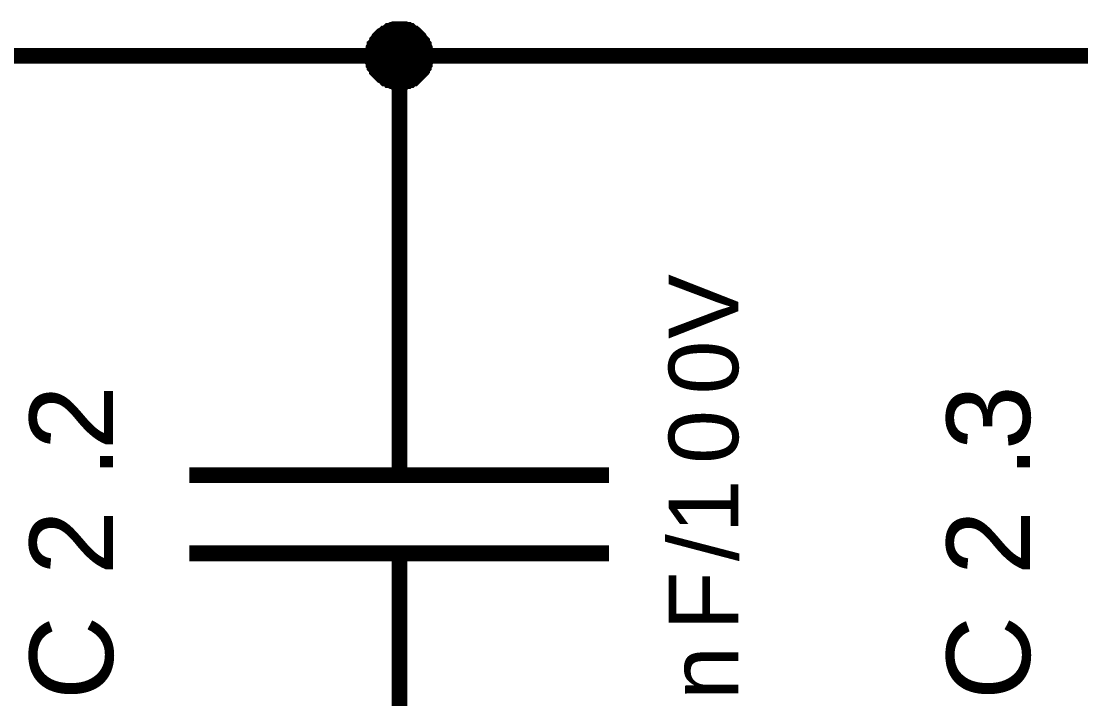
# Model space of a CAD drawing. Header units: millimetres. Extents: x -2024 to 917, y -725 to 13.
# Drawn here: x -1756.2 to -1736, y -521.44 to -508.51 of the extents above; entities that cross this region are included whole.
import ezdxf

# ---------------------------------------------------------------- set-up
doc = ezdxf.new("R2010")
doc.units = ezdxf.units.MM
doc.styles.get("Standard").update_dxf_attribs({"font": 'arial.ttf'})

msp = doc.modelspace()

# ---------------------------------------------------------------- linework, layer by layer
at = {"color": 7}
for points, const_width in [([(-1749.498, -509.175), (-1749.498, -509.142), (-1749.498, -509.125), (-1749.498, -509.092), (-1749.482, -509.076), (-1749.482, -509.043), (-1749.482, -509.026), (-1749.465, -508.993), (-1749.465, -508.976), (-1749.448, -508.96), (-1749.432, -508.927), (-1749.415, -508.91), (-1749.415, -508.894), (-1749.399, -508.877), (-1749.382, -508.844), (-1749.366, -508.827), (-1749.349, -508.811), (-1749.333, -508.794), (-1749.316, -508.778), (-1749.283, -508.761), (-1749.266, -508.745), (-1749.25, -508.745), (-1749.233, -508.728), (-1749.2, -508.711), (-1749.184, -508.695), (-1749.167, -508.695), (-1749.134, -508.678), (-1749.117, -508.678), (-1749.084, -508.678), (-1749.068, -508.662), (-1749.035, -508.662), (-1749.018, -508.662), (-1748.985, -508.662)], 0.3), ([(-1749.498, -509.175), (-1749.498, -509.142), (-1749.498, -509.125), (-1749.498, -509.092), (-1749.482, -509.076), (-1749.482, -509.043), (-1749.482, -509.026), (-1749.465, -508.993), (-1749.465, -508.976), (-1749.448, -508.96), (-1749.432, -508.927), (-1749.415, -508.91), (-1749.415, -508.894), (-1749.399, -508.877), (-1749.382, -508.844), (-1749.366, -508.827), (-1749.349, -508.811), (-1749.333, -508.794), (-1749.316, -508.778), (-1749.283, -508.761), (-1749.266, -508.745), (-1749.25, -508.745), (-1749.233, -508.728), (-1749.2, -508.711), (-1749.184, -508.695), (-1749.167, -508.695), (-1749.134, -508.678), (-1749.117, -508.678), (-1749.084, -508.678), (-1749.068, -508.662), (-1749.035, -508.662), (-1749.018, -508.662), (-1748.985, -508.662)], 0.3), ([(-1749.498, -509.175), (-1749.498, -509.142), (-1749.498, -509.125), (-1749.498, -509.092), (-1749.482, -509.076), (-1749.482, -509.043), (-1749.482, -509.026), (-1749.465, -508.993), (-1749.465, -508.976), (-1749.448, -508.96), (-1749.432, -508.927), (-1749.415, -508.91), (-1749.415, -508.894), (-1749.399, -508.877), (-1749.382, -508.844), (-1749.366, -508.827), (-1749.349, -508.811), (-1749.333, -508.794), (-1749.316, -508.778), (-1749.283, -508.761), (-1749.266, -508.745), (-1749.25, -508.745), (-1749.233, -508.728), (-1749.2, -508.711), (-1749.184, -508.695), (-1749.167, -508.695), (-1749.134, -508.678), (-1749.117, -508.678), (-1749.084, -508.678), (-1749.068, -508.662), (-1749.035, -508.662), (-1749.018, -508.662), (-1748.985, -508.662)], 0.3), ([(-1749.498, -509.175), (-1749.498, -509.142), (-1749.498, -509.125), (-1749.498, -509.092), (-1749.482, -509.076), (-1749.482, -509.043), (-1749.482, -509.026), (-1749.465, -508.993), (-1749.465, -508.976), (-1749.448, -508.96), (-1749.432, -508.927), (-1749.415, -508.91), (-1749.415, -508.894), (-1749.399, -508.877), (-1749.382, -508.844), (-1749.366, -508.827), (-1749.349, -508.811), (-1749.333, -508.794), (-1749.316, -508.778), (-1749.283, -508.761), (-1749.266, -508.745), (-1749.25, -508.745), (-1749.233, -508.728), (-1749.2, -508.711), (-1749.184, -508.695), (-1749.167, -508.695), (-1749.134, -508.678), (-1749.117, -508.678), (-1749.084, -508.678), (-1749.068, -508.662), (-1749.035, -508.662), (-1749.018, -508.662), (-1748.985, -508.662)], 0.3), ([(-1748.985, -508.662), (-1748.985, -508.662)], 0.3), ([(-1748.985, -508.662), (-1748.952, -508.662), (-1748.935, -508.662), (-1748.902, -508.662), (-1748.886, -508.678), (-1748.853, -508.678), (-1748.836, -508.678), (-1748.82, -508.695), (-1748.786, -508.695), (-1748.77, -508.711), (-1748.753, -508.728), (-1748.72, -508.745), (-1748.704, -508.745), (-1748.687, -508.761), (-1748.671, -508.778), (-1748.654, -508.794), (-1748.637, -508.811), (-1748.621, -508.827), (-1748.604, -508.844), (-1748.588, -508.877), (-1748.571, -508.894), (-1748.555, -508.91), (-1748.555, -508.927), (-1748.538, -508.96), (-1748.522, -508.976), (-1748.522, -508.993), (-1748.505, -509.026), (-1748.505, -509.043), (-1748.505, -509.076), (-1748.489, -509.092), (-1748.489, -509.125), (-1748.489, -509.142), (-1748.489, -509.175)], 0.3), ([(-1748.985, -508.662), (-1748.985, -508.662)], 0.3), ([(-1748.985, -508.662), (-1748.952, -508.662), (-1748.935, -508.662), (-1748.902, -508.662), (-1748.886, -508.678), (-1748.853, -508.678), (-1748.836, -508.678), (-1748.82, -508.695), (-1748.786, -508.695), (-1748.77, -508.711), (-1748.753, -508.728), (-1748.72, -508.745), (-1748.704, -508.745), (-1748.687, -508.761), (-1748.671, -508.778), (-1748.654, -508.794), (-1748.637, -508.811), (-1748.621, -508.827), (-1748.604, -508.844), (-1748.588, -508.877), (-1748.571, -508.894), (-1748.555, -508.91), (-1748.555, -508.927), (-1748.538, -508.96), (-1748.522, -508.976), (-1748.522, -508.993), (-1748.505, -509.026), (-1748.505, -509.043), (-1748.505, -509.076), (-1748.489, -509.092), (-1748.489, -509.125), (-1748.489, -509.142), (-1748.489, -509.175)], 0.3), ([(-1748.985, -508.662), (-1748.985, -508.662)], 0.3), ([(-1748.985, -508.662), (-1748.952, -508.662), (-1748.935, -508.662), (-1748.902, -508.662), (-1748.886, -508.678), (-1748.853, -508.678), (-1748.836, -508.678), (-1748.82, -508.695), (-1748.786, -508.695), (-1748.77, -508.711), (-1748.753, -508.728), (-1748.72, -508.745), (-1748.704, -508.745), (-1748.687, -508.761), (-1748.671, -508.778), (-1748.654, -508.794), (-1748.637, -508.811), (-1748.621, -508.827), (-1748.604, -508.844), (-1748.588, -508.877), (-1748.571, -508.894), (-1748.555, -508.91), (-1748.555, -508.927), (-1748.538, -508.96), (-1748.522, -508.976), (-1748.522, -508.993), (-1748.505, -509.026), (-1748.505, -509.043), (-1748.505, -509.076), (-1748.489, -509.092), (-1748.489, -509.125), (-1748.489, -509.142), (-1748.489, -509.175)], 0.3), ([(-1748.985, -508.662), (-1748.985, -508.662)], 0.3), ([(-1748.985, -508.662), (-1748.952, -508.662), (-1748.935, -508.662), (-1748.902, -508.662), (-1748.886, -508.678), (-1748.853, -508.678), (-1748.836, -508.678), (-1748.82, -508.695), (-1748.786, -508.695), (-1748.77, -508.711), (-1748.753, -508.728), (-1748.72, -508.745), (-1748.704, -508.745), (-1748.687, -508.761), (-1748.671, -508.778), (-1748.654, -508.794), (-1748.637, -508.811), (-1748.621, -508.827), (-1748.604, -508.844), (-1748.588, -508.877), (-1748.571, -508.894), (-1748.555, -508.91), (-1748.555, -508.927), (-1748.538, -508.96), (-1748.522, -508.976), (-1748.522, -508.993), (-1748.505, -509.026), (-1748.505, -509.043), (-1748.505, -509.076), (-1748.489, -509.092), (-1748.489, -509.125), (-1748.489, -509.142), (-1748.489, -509.175)], 0.3), ([(-1749.498, -509.175), (-1749.498, -509.142), (-1749.498, -509.125), (-1749.498, -509.092), (-1749.482, -509.076), (-1749.482, -509.043), (-1749.482, -509.026), (-1749.465, -508.993), (-1749.465, -508.976), (-1749.448, -508.96), (-1749.432, -508.927), (-1749.415, -508.91), (-1749.415, -508.894), (-1749.399, -508.877), (-1749.382, -508.844), (-1749.366, -508.827), (-1749.349, -508.811), (-1749.333, -508.794), (-1749.316, -508.778), (-1749.283, -508.761), (-1749.266, -508.745), (-1749.25, -508.745), (-1749.233, -508.728), (-1749.2, -508.711), (-1749.184, -508.695), (-1749.167, -508.695), (-1749.134, -508.678), (-1749.117, -508.678), (-1749.084, -508.678), (-1749.068, -508.662), (-1749.035, -508.662), (-1749.018, -508.662), (-1748.985, -508.662)], 0.0991), ([(-1749.498, -509.175), (-1749.498, -509.142), (-1749.498, -509.125), (-1749.498, -509.092), (-1749.482, -509.076), (-1749.482, -509.043), (-1749.482, -509.026), (-1749.465, -508.993), (-1749.465, -508.976), (-1749.448, -508.96), (-1749.432, -508.927), (-1749.415, -508.91), (-1749.415, -508.894), (-1749.399, -508.877), (-1749.382, -508.844), (-1749.366, -508.827), (-1749.349, -508.811), (-1749.333, -508.794), (-1749.316, -508.778), (-1749.283, -508.761), (-1749.266, -508.745), (-1749.25, -508.745), (-1749.233, -508.728), (-1749.2, -508.711), (-1749.184, -508.695), (-1749.167, -508.695), (-1749.134, -508.678), (-1749.117, -508.678), (-1749.084, -508.678), (-1749.068, -508.662), (-1749.035, -508.662), (-1749.018, -508.662), (-1748.985, -508.662)], 0.0991), ([(-1749.498, -509.175), (-1749.498, -509.142), (-1749.498, -509.125), (-1749.498, -509.092), (-1749.482, -509.076), (-1749.482, -509.043), (-1749.482, -509.026), (-1749.465, -508.993), (-1749.465, -508.976), (-1749.448, -508.96), (-1749.432, -508.927), (-1749.415, -508.91), (-1749.415, -508.894), (-1749.399, -508.877), (-1749.382, -508.844), (-1749.366, -508.827), (-1749.349, -508.811), (-1749.333, -508.794), (-1749.316, -508.778), (-1749.283, -508.761), (-1749.266, -508.745), (-1749.25, -508.745), (-1749.233, -508.728), (-1749.2, -508.711), (-1749.184, -508.695), (-1749.167, -508.695), (-1749.134, -508.678), (-1749.117, -508.678), (-1749.084, -508.678), (-1749.068, -508.662), (-1749.035, -508.662), (-1749.018, -508.662), (-1748.985, -508.662)], 0.0991), ([(-1749.498, -509.175), (-1749.498, -509.142), (-1749.498, -509.125), (-1749.498, -509.092), (-1749.482, -509.076), (-1749.482, -509.043), (-1749.482, -509.026), (-1749.465, -508.993), (-1749.465, -508.976), (-1749.448, -508.96), (-1749.432, -508.927), (-1749.415, -508.91), (-1749.415, -508.894), (-1749.399, -508.877), (-1749.382, -508.844), (-1749.366, -508.827), (-1749.349, -508.811), (-1749.333, -508.794), (-1749.316, -508.778), (-1749.283, -508.761), (-1749.266, -508.745), (-1749.25, -508.745), (-1749.233, -508.728), (-1749.2, -508.711), (-1749.184, -508.695), (-1749.167, -508.695), (-1749.134, -508.678), (-1749.117, -508.678), (-1749.084, -508.678), (-1749.068, -508.662), (-1749.035, -508.662), (-1749.018, -508.662), (-1748.985, -508.662)], 0.0991), ([(-1748.985, -508.662), (-1748.985, -508.662)], 0.0991), ([(-1748.985, -508.662), (-1748.952, -508.662), (-1748.935, -508.662), (-1748.902, -508.662), (-1748.886, -508.678), (-1748.853, -508.678), (-1748.836, -508.678), (-1748.82, -508.695), (-1748.786, -508.695), (-1748.77, -508.711), (-1748.753, -508.728), (-1748.72, -508.745), (-1748.704, -508.745), (-1748.687, -508.761), (-1748.671, -508.778), (-1748.654, -508.794), (-1748.637, -508.811), (-1748.621, -508.827), (-1748.604, -508.844), (-1748.588, -508.877), (-1748.571, -508.894), (-1748.555, -508.91), (-1748.555, -508.927), (-1748.538, -508.96), (-1748.522, -508.976), (-1748.522, -508.993), (-1748.505, -509.026), (-1748.505, -509.043), (-1748.505, -509.076), (-1748.489, -509.092), (-1748.489, -509.125), (-1748.489, -509.142), (-1748.489, -509.175)], 0.0991), ([(-1748.985, -508.662), (-1748.985, -508.662)], 0.0991), ([(-1748.985, -508.662), (-1748.952, -508.662), (-1748.935, -508.662), (-1748.902, -508.662), (-1748.886, -508.678), (-1748.853, -508.678), (-1748.836, -508.678), (-1748.82, -508.695), (-1748.786, -508.695), (-1748.77, -508.711), (-1748.753, -508.728), (-1748.72, -508.745), (-1748.704, -508.745), (-1748.687, -508.761), (-1748.671, -508.778), (-1748.654, -508.794), (-1748.637, -508.811), (-1748.621, -508.827), (-1748.604, -508.844), (-1748.588, -508.877), (-1748.571, -508.894), (-1748.555, -508.91), (-1748.555, -508.927), (-1748.538, -508.96), (-1748.522, -508.976), (-1748.522, -508.993), (-1748.505, -509.026), (-1748.505, -509.043), (-1748.505, -509.076), (-1748.489, -509.092), (-1748.489, -509.125), (-1748.489, -509.142), (-1748.489, -509.175)], 0.0991), ([(-1748.985, -508.662), (-1748.985, -508.662)], 0.0991), ([(-1748.985, -508.662), (-1748.952, -508.662), (-1748.935, -508.662), (-1748.902, -508.662), (-1748.886, -508.678), (-1748.853, -508.678), (-1748.836, -508.678), (-1748.82, -508.695), (-1748.786, -508.695), (-1748.77, -508.711), (-1748.753, -508.728), (-1748.72, -508.745), (-1748.704, -508.745), (-1748.687, -508.761), (-1748.671, -508.778), (-1748.654, -508.794), (-1748.637, -508.811), (-1748.621, -508.827), (-1748.604, -508.844), (-1748.588, -508.877), (-1748.571, -508.894), (-1748.555, -508.91), (-1748.555, -508.927), (-1748.538, -508.96), (-1748.522, -508.976), (-1748.522, -508.993), (-1748.505, -509.026), (-1748.505, -509.043), (-1748.505, -509.076), (-1748.489, -509.092), (-1748.489, -509.125), (-1748.489, -509.142), (-1748.489, -509.175)], 0.0991), ([(-1748.985, -508.662), (-1748.985, -508.662)], 0.0991), ([(-1748.985, -508.662), (-1748.952, -508.662), (-1748.935, -508.662), (-1748.902, -508.662), (-1748.886, -508.678), (-1748.853, -508.678), (-1748.836, -508.678), (-1748.82, -508.695), (-1748.786, -508.695), (-1748.77, -508.711), (-1748.753, -508.728), (-1748.72, -508.745), (-1748.704, -508.745), (-1748.687, -508.761), (-1748.671, -508.778), (-1748.654, -508.794), (-1748.637, -508.811), (-1748.621, -508.827), (-1748.604, -508.844), (-1748.588, -508.877), (-1748.571, -508.894), (-1748.555, -508.91), (-1748.555, -508.927), (-1748.538, -508.96), (-1748.522, -508.976), (-1748.522, -508.993), (-1748.505, -509.026), (-1748.505, -509.043), (-1748.505, -509.076), (-1748.489, -509.092), (-1748.489, -509.125), (-1748.489, -509.142), (-1748.489, -509.175)], 0.0991), ([(-1766.48, -514.176), (-1766.48, -509.175), (-1748.985, -509.175), (-1731.507, -509.175), (-1714.013, -509.175), (-1714.013, -514.176)], 0.3), ([(-1748.985, -509.672), (-1749.018, -509.672), (-1749.035, -509.672), (-1749.068, -509.672), (-1749.084, -509.655), (-1749.117, -509.655), (-1749.134, -509.655), (-1749.167, -509.639), (-1749.184, -509.639), (-1749.2, -509.622), (-1749.233, -509.606), (-1749.25, -509.606), (-1749.266, -509.589), (-1749.283, -509.573), (-1749.316, -509.556), (-1749.333, -509.539), (-1749.349, -509.523), (-1749.366, -509.506), (-1749.382, -509.49), (-1749.399, -509.473), (-1749.415, -509.457), (-1749.415, -509.44), (-1749.432, -509.407), (-1749.448, -509.39), (-1749.465, -509.374), (-1749.465, -509.341), (-1749.482, -509.324), (-1749.482, -509.308), (-1749.482, -509.274), (-1749.498, -509.258), (-1749.498, -509.225), (-1749.498, -509.208), (-1749.498, -509.175)], 0.3), ([(-1749.498, -509.175), (-1749.498, -509.175)], 0.3), ([(-1748.985, -509.672), (-1749.018, -509.672), (-1749.035, -509.672), (-1749.068, -509.672), (-1749.084, -509.655), (-1749.117, -509.655), (-1749.134, -509.655), (-1749.167, -509.639), (-1749.184, -509.639), (-1749.2, -509.622), (-1749.233, -509.606), (-1749.25, -509.606), (-1749.266, -509.589), (-1749.283, -509.573), (-1749.316, -509.556), (-1749.333, -509.539), (-1749.349, -509.523), (-1749.366, -509.506), (-1749.382, -509.49), (-1749.399, -509.473), (-1749.415, -509.457), (-1749.415, -509.44), (-1749.432, -509.407), (-1749.448, -509.39), (-1749.465, -509.374), (-1749.465, -509.341), (-1749.482, -509.324), (-1749.482, -509.308), (-1749.482, -509.274), (-1749.498, -509.258), (-1749.498, -509.225), (-1749.498, -509.208), (-1749.498, -509.175)], 0.3), ([(-1749.498, -509.175), (-1749.498, -509.175)], 0.3), ([(-1748.985, -509.672), (-1749.018, -509.672), (-1749.035, -509.672), (-1749.068, -509.672), (-1749.084, -509.655), (-1749.117, -509.655), (-1749.134, -509.655), (-1749.167, -509.639), (-1749.184, -509.639), (-1749.2, -509.622), (-1749.233, -509.606), (-1749.25, -509.606), (-1749.266, -509.589), (-1749.283, -509.573), (-1749.316, -509.556), (-1749.333, -509.539), (-1749.349, -509.523), (-1749.366, -509.506), (-1749.382, -509.49), (-1749.399, -509.473), (-1749.415, -509.457), (-1749.415, -509.44), (-1749.432, -509.407), (-1749.448, -509.39), (-1749.465, -509.374), (-1749.465, -509.341), (-1749.482, -509.324), (-1749.482, -509.308), (-1749.482, -509.274), (-1749.498, -509.258), (-1749.498, -509.225), (-1749.498, -509.208), (-1749.498, -509.175)], 0.3), ([(-1749.498, -509.175), (-1749.498, -509.175)], 0.3), ([(-1748.985, -509.672), (-1749.018, -509.672), (-1749.035, -509.672), (-1749.068, -509.672), (-1749.084, -509.655), (-1749.117, -509.655), (-1749.134, -509.655), (-1749.167, -509.639), (-1749.184, -509.639), (-1749.2, -509.622), (-1749.233, -509.606), (-1749.25, -509.606), (-1749.266, -509.589), (-1749.283, -509.573), (-1749.316, -509.556), (-1749.333, -509.539), (-1749.349, -509.523), (-1749.366, -509.506), (-1749.382, -509.49), (-1749.399, -509.473), (-1749.415, -509.457), (-1749.415, -509.44), (-1749.432, -509.407), (-1749.448, -509.39), (-1749.465, -509.374), (-1749.465, -509.341), (-1749.482, -509.324), (-1749.482, -509.308), (-1749.482, -509.274), (-1749.498, -509.258), (-1749.498, -509.225), (-1749.498, -509.208), (-1749.498, -509.175)], 0.3), ([(-1749.498, -509.175), (-1749.498, -509.175)], 0.3), ([(-1748.985, -509.672), (-1749.018, -509.672), (-1749.035, -509.672), (-1749.068, -509.672), (-1749.084, -509.655), (-1749.117, -509.655), (-1749.134, -509.655), (-1749.167, -509.639), (-1749.184, -509.639), (-1749.2, -509.622), (-1749.233, -509.606), (-1749.25, -509.606), (-1749.266, -509.589), (-1749.283, -509.573), (-1749.316, -509.556), (-1749.333, -509.539), (-1749.349, -509.523), (-1749.366, -509.506), (-1749.382, -509.49), (-1749.399, -509.473), (-1749.415, -509.457), (-1749.415, -509.44), (-1749.432, -509.407), (-1749.448, -509.39), (-1749.465, -509.374), (-1749.465, -509.341), (-1749.482, -509.324), (-1749.482, -509.308), (-1749.482, -509.274), (-1749.498, -509.258), (-1749.498, -509.225), (-1749.498, -509.208), (-1749.498, -509.175)], 0.0991), ([(-1749.498, -509.175), (-1749.498, -509.175)], 0.0991), ([(-1748.985, -509.672), (-1749.018, -509.672), (-1749.035, -509.672), (-1749.068, -509.672), (-1749.084, -509.655), (-1749.117, -509.655), (-1749.134, -509.655), (-1749.167, -509.639), (-1749.184, -509.639), (-1749.2, -509.622), (-1749.233, -509.606), (-1749.25, -509.606), (-1749.266, -509.589), (-1749.283, -509.573), (-1749.316, -509.556), (-1749.333, -509.539), (-1749.349, -509.523), (-1749.366, -509.506), (-1749.382, -509.49), (-1749.399, -509.473), (-1749.415, -509.457), (-1749.415, -509.44), (-1749.432, -509.407), (-1749.448, -509.39), (-1749.465, -509.374), (-1749.465, -509.341), (-1749.482, -509.324), (-1749.482, -509.308), (-1749.482, -509.274), (-1749.498, -509.258), (-1749.498, -509.225), (-1749.498, -509.208), (-1749.498, -509.175)], 0.0991), ([(-1749.498, -509.175), (-1749.498, -509.175)], 0.0991), ([(-1748.985, -509.672), (-1749.018, -509.672), (-1749.035, -509.672), (-1749.068, -509.672), (-1749.084, -509.655), (-1749.117, -509.655), (-1749.134, -509.655), (-1749.167, -509.639), (-1749.184, -509.639), (-1749.2, -509.622), (-1749.233, -509.606), (-1749.25, -509.606), (-1749.266, -509.589), (-1749.283, -509.573), (-1749.316, -509.556), (-1749.333, -509.539), (-1749.349, -509.523), (-1749.366, -509.506), (-1749.382, -509.49), (-1749.399, -509.473), (-1749.415, -509.457), (-1749.415, -509.44), (-1749.432, -509.407), (-1749.448, -509.39), (-1749.465, -509.374), (-1749.465, -509.341), (-1749.482, -509.324), (-1749.482, -509.308), (-1749.482, -509.274), (-1749.498, -509.258), (-1749.498, -509.225), (-1749.498, -509.208), (-1749.498, -509.175)], 0.0991), ([(-1749.498, -509.175), (-1749.498, -509.175)], 0.0991), ([(-1748.985, -509.672), (-1749.018, -509.672), (-1749.035, -509.672), (-1749.068, -509.672), (-1749.084, -509.655), (-1749.117, -509.655), (-1749.134, -509.655), (-1749.167, -509.639), (-1749.184, -509.639), (-1749.2, -509.622), (-1749.233, -509.606), (-1749.25, -509.606), (-1749.266, -509.589), (-1749.283, -509.573), (-1749.316, -509.556), (-1749.333, -509.539), (-1749.349, -509.523), (-1749.366, -509.506), (-1749.382, -509.49), (-1749.399, -509.473), (-1749.415, -509.457), (-1749.415, -509.44), (-1749.432, -509.407), (-1749.448, -509.39), (-1749.465, -509.374), (-1749.465, -509.341), (-1749.482, -509.324), (-1749.482, -509.308), (-1749.482, -509.274), (-1749.498, -509.258), (-1749.498, -509.225), (-1749.498, -509.208), (-1749.498, -509.175)], 0.0991), ([(-1749.498, -509.175), (-1749.498, -509.175)], 0.0991), ([(-1748.489, -509.175), (-1748.489, -509.208), (-1748.489, -509.225), (-1748.489, -509.258), (-1748.505, -509.274), (-1748.505, -509.308), (-1748.505, -509.324), (-1748.522, -509.341), (-1748.522, -509.374), (-1748.538, -509.39), (-1748.555, -509.407), (-1748.555, -509.44), (-1748.571, -509.457), (-1748.588, -509.473), (-1748.604, -509.49), (-1748.621, -509.506), (-1748.637, -509.523), (-1748.654, -509.539), (-1748.671, -509.556), (-1748.687, -509.573), (-1748.704, -509.589), (-1748.72, -509.606), (-1748.753, -509.606), (-1748.77, -509.622), (-1748.786, -509.639), (-1748.82, -509.639), (-1748.836, -509.655), (-1748.853, -509.655), (-1748.886, -509.655), (-1748.902, -509.672), (-1748.935, -509.672), (-1748.952, -509.672), (-1748.985, -509.672)], 0.3), ([(-1748.985, -514.176), (-1748.985, -509.175)], 0.3), ([(-1748.489, -509.175), (-1748.489, -509.208), (-1748.489, -509.225), (-1748.489, -509.258), (-1748.505, -509.274), (-1748.505, -509.308), (-1748.505, -509.324), (-1748.522, -509.341), (-1748.522, -509.374), (-1748.538, -509.39), (-1748.555, -509.407), (-1748.555, -509.44), (-1748.571, -509.457), (-1748.588, -509.473), (-1748.604, -509.49), (-1748.621, -509.506), (-1748.637, -509.523), (-1748.654, -509.539), (-1748.671, -509.556), (-1748.687, -509.573), (-1748.704, -509.589), (-1748.72, -509.606), (-1748.753, -509.606), (-1748.77, -509.622), (-1748.786, -509.639), (-1748.82, -509.639), (-1748.836, -509.655), (-1748.853, -509.655), (-1748.886, -509.655), (-1748.902, -509.672), (-1748.935, -509.672), (-1748.952, -509.672), (-1748.985, -509.672)], 0.3), ([(-1748.489, -509.175), (-1748.489, -509.208), (-1748.489, -509.225), (-1748.489, -509.258), (-1748.505, -509.274), (-1748.505, -509.308), (-1748.505, -509.324), (-1748.522, -509.341), (-1748.522, -509.374), (-1748.538, -509.39), (-1748.555, -509.407), (-1748.555, -509.44), (-1748.571, -509.457), (-1748.588, -509.473), (-1748.604, -509.49), (-1748.621, -509.506), (-1748.637, -509.523), (-1748.654, -509.539), (-1748.671, -509.556), (-1748.687, -509.573), (-1748.704, -509.589), (-1748.72, -509.606), (-1748.753, -509.606), (-1748.77, -509.622), (-1748.786, -509.639), (-1748.82, -509.639), (-1748.836, -509.655), (-1748.853, -509.655), (-1748.886, -509.655), (-1748.902, -509.672), (-1748.935, -509.672), (-1748.952, -509.672), (-1748.985, -509.672)], 0.3), ([(-1748.489, -509.175), (-1748.489, -509.208), (-1748.489, -509.225), (-1748.489, -509.258), (-1748.505, -509.274), (-1748.505, -509.308), (-1748.505, -509.324), (-1748.522, -509.341), (-1748.522, -509.374), (-1748.538, -509.39), (-1748.555, -509.407), (-1748.555, -509.44), (-1748.571, -509.457), (-1748.588, -509.473), (-1748.604, -509.49), (-1748.621, -509.506), (-1748.637, -509.523), (-1748.654, -509.539), (-1748.671, -509.556), (-1748.687, -509.573), (-1748.704, -509.589), (-1748.72, -509.606), (-1748.753, -509.606), (-1748.77, -509.622), (-1748.786, -509.639), (-1748.82, -509.639), (-1748.836, -509.655), (-1748.853, -509.655), (-1748.886, -509.655), (-1748.902, -509.672), (-1748.935, -509.672), (-1748.952, -509.672), (-1748.985, -509.672)], 0.3), ([(-1748.489, -509.175), (-1748.489, -509.208), (-1748.489, -509.225), (-1748.489, -509.258), (-1748.505, -509.274), (-1748.505, -509.308), (-1748.505, -509.324), (-1748.522, -509.341), (-1748.522, -509.374), (-1748.538, -509.39), (-1748.555, -509.407), (-1748.555, -509.44), (-1748.571, -509.457), (-1748.588, -509.473), (-1748.604, -509.49), (-1748.621, -509.506), (-1748.637, -509.523), (-1748.654, -509.539), (-1748.671, -509.556), (-1748.687, -509.573), (-1748.704, -509.589), (-1748.72, -509.606), (-1748.753, -509.606), (-1748.77, -509.622), (-1748.786, -509.639), (-1748.82, -509.639), (-1748.836, -509.655), (-1748.853, -509.655), (-1748.886, -509.655), (-1748.902, -509.672), (-1748.935, -509.672), (-1748.952, -509.672), (-1748.985, -509.672)], 0.0991), ([(-1748.489, -509.175), (-1748.489, -509.208), (-1748.489, -509.225), (-1748.489, -509.258), (-1748.505, -509.274), (-1748.505, -509.308), (-1748.505, -509.324), (-1748.522, -509.341), (-1748.522, -509.374), (-1748.538, -509.39), (-1748.555, -509.407), (-1748.555, -509.44), (-1748.571, -509.457), (-1748.588, -509.473), (-1748.604, -509.49), (-1748.621, -509.506), (-1748.637, -509.523), (-1748.654, -509.539), (-1748.671, -509.556), (-1748.687, -509.573), (-1748.704, -509.589), (-1748.72, -509.606), (-1748.753, -509.606), (-1748.77, -509.622), (-1748.786, -509.639), (-1748.82, -509.639), (-1748.836, -509.655), (-1748.853, -509.655), (-1748.886, -509.655), (-1748.902, -509.672), (-1748.935, -509.672), (-1748.952, -509.672), (-1748.985, -509.672)], 0.0991), ([(-1748.489, -509.175), (-1748.489, -509.208), (-1748.489, -509.225), (-1748.489, -509.258), (-1748.505, -509.274), (-1748.505, -509.308), (-1748.505, -509.324), (-1748.522, -509.341), (-1748.522, -509.374), (-1748.538, -509.39), (-1748.555, -509.407), (-1748.555, -509.44), (-1748.571, -509.457), (-1748.588, -509.473), (-1748.604, -509.49), (-1748.621, -509.506), (-1748.637, -509.523), (-1748.654, -509.539), (-1748.671, -509.556), (-1748.687, -509.573), (-1748.704, -509.589), (-1748.72, -509.606), (-1748.753, -509.606), (-1748.77, -509.622), (-1748.786, -509.639), (-1748.82, -509.639), (-1748.836, -509.655), (-1748.853, -509.655), (-1748.886, -509.655), (-1748.902, -509.672), (-1748.935, -509.672), (-1748.952, -509.672), (-1748.985, -509.672)], 0.0991), ([(-1748.489, -509.175), (-1748.489, -509.208), (-1748.489, -509.225), (-1748.489, -509.258), (-1748.505, -509.274), (-1748.505, -509.308), (-1748.505, -509.324), (-1748.522, -509.341), (-1748.522, -509.374), (-1748.538, -509.39), (-1748.555, -509.407), (-1748.555, -509.44), (-1748.571, -509.457), (-1748.588, -509.473), (-1748.604, -509.49), (-1748.621, -509.506), (-1748.637, -509.523), (-1748.654, -509.539), (-1748.671, -509.556), (-1748.687, -509.573), (-1748.704, -509.589), (-1748.72, -509.606), (-1748.753, -509.606), (-1748.77, -509.622), (-1748.786, -509.639), (-1748.82, -509.639), (-1748.836, -509.655), (-1748.853, -509.655), (-1748.886, -509.655), (-1748.902, -509.672), (-1748.935, -509.672), (-1748.952, -509.672), (-1748.985, -509.672)], 0.0991), ([(-1748.489, -509.175), (-1748.489, -509.175), (-1748.489, -509.175), (-1748.489, -509.175), (-1748.489, -509.175), (-1748.489, -509.175), (-1748.489, -509.175), (-1748.489, -509.175), (-1748.489, -509.175), (-1748.489, -509.175), (-1748.489, -509.175), (-1748.489, -509.175), (-1748.489, -509.175), (-1748.489, -509.175), (-1748.489, -509.175), (-1748.489, -509.175), (-1748.489, -509.175), (-1748.489, -509.175), (-1748.489, -509.175), (-1748.489, -509.175), (-1748.489, -509.175), (-1748.489, -509.175), (-1748.489, -509.175), (-1748.489, -509.175), (-1748.489, -509.175), (-1748.489, -509.175), (-1748.489, -509.175), (-1748.489, -509.175), (-1748.489, -509.175), (-1748.489, -509.175), (-1748.489, -509.175), (-1748.489, -509.175), (-1748.489, -509.175)], 0.3), ([(-1748.489, -509.175), (-1748.489, -509.175)], 0.3), ([(-1748.489, -509.175), (-1748.489, -509.175), (-1748.489, -509.175), (-1748.489, -509.175), (-1748.489, -509.175), (-1748.489, -509.175), (-1748.489, -509.175), (-1748.489, -509.175), (-1748.489, -509.175), (-1748.489, -509.175), (-1748.489, -509.175), (-1748.489, -509.175), (-1748.489, -509.175), (-1748.489, -509.175), (-1748.489, -509.175), (-1748.489, -509.175), (-1748.489, -509.175), (-1748.489, -509.175), (-1748.489, -509.175), (-1748.489, -509.175), (-1748.489, -509.175), (-1748.489, -509.175), (-1748.489, -509.175), (-1748.489, -509.175), (-1748.489, -509.175), (-1748.489, -509.175), (-1748.489, -509.175), (-1748.489, -509.175), (-1748.489, -509.175), (-1748.489, -509.175), (-1748.489, -509.175), (-1748.489, -509.175), (-1748.489, -509.175)], 0.3), ([(-1748.489, -509.175), (-1748.489, -509.175)], 0.3), ([(-1748.489, -509.175), (-1748.489, -509.175), (-1748.489, -509.175), (-1748.489, -509.175), (-1748.489, -509.175), (-1748.489, -509.175), (-1748.489, -509.175), (-1748.489, -509.175), (-1748.489, -509.175), (-1748.489, -509.175), (-1748.489, -509.175), (-1748.489, -509.175), (-1748.489, -509.175), (-1748.489, -509.175), (-1748.489, -509.175), (-1748.489, -509.175), (-1748.489, -509.175), (-1748.489, -509.175), (-1748.489, -509.175), (-1748.489, -509.175), (-1748.489, -509.175), (-1748.489, -509.175), (-1748.489, -509.175), (-1748.489, -509.175), (-1748.489, -509.175), (-1748.489, -509.175), (-1748.489, -509.175), (-1748.489, -509.175), (-1748.489, -509.175), (-1748.489, -509.175), (-1748.489, -509.175), (-1748.489, -509.175), (-1748.489, -509.175)], 0.3), ([(-1748.489, -509.175), (-1748.489, -509.175)], 0.3), ([(-1748.489, -509.175), (-1748.489, -509.175), (-1748.489, -509.175), (-1748.489, -509.175), (-1748.489, -509.175), (-1748.489, -509.175), (-1748.489, -509.175), (-1748.489, -509.175), (-1748.489, -509.175), (-1748.489, -509.175), (-1748.489, -509.175), (-1748.489, -509.175), (-1748.489, -509.175), (-1748.489, -509.175), (-1748.489, -509.175), (-1748.489, -509.175), (-1748.489, -509.175), (-1748.489, -509.175), (-1748.489, -509.175), (-1748.489, -509.175), (-1748.489, -509.175), (-1748.489, -509.175), (-1748.489, -509.175), (-1748.489, -509.175), (-1748.489, -509.175), (-1748.489, -509.175), (-1748.489, -509.175), (-1748.489, -509.175), (-1748.489, -509.175), (-1748.489, -509.175), (-1748.489, -509.175), (-1748.489, -509.175), (-1748.489, -509.175)], 0.3), ([(-1748.489, -509.175), (-1748.489, -509.175)], 0.3), ([(-1748.489, -509.175), (-1748.489, -509.175), (-1748.489, -509.175), (-1748.489, -509.175), (-1748.489, -509.175), (-1748.489, -509.175), (-1748.489, -509.175), (-1748.489, -509.175), (-1748.489, -509.175), (-1748.489, -509.175), (-1748.489, -509.175), (-1748.489, -509.175), (-1748.489, -509.175), (-1748.489, -509.175), (-1748.489, -509.175), (-1748.489, -509.175), (-1748.489, -509.175), (-1748.489, -509.175), (-1748.489, -509.175), (-1748.489, -509.175), (-1748.489, -509.175), (-1748.489, -509.175), (-1748.489, -509.175), (-1748.489, -509.175), (-1748.489, -509.175), (-1748.489, -509.175), (-1748.489, -509.175), (-1748.489, -509.175), (-1748.489, -509.175), (-1748.489, -509.175), (-1748.489, -509.175), (-1748.489, -509.175), (-1748.489, -509.175)], 0.0991), ([(-1748.489, -509.175), (-1748.489, -509.175)], 0.0991), ([(-1748.489, -509.175), (-1748.489, -509.175), (-1748.489, -509.175), (-1748.489, -509.175), (-1748.489, -509.175), (-1748.489, -509.175), (-1748.489, -509.175), (-1748.489, -509.175), (-1748.489, -509.175), (-1748.489, -509.175), (-1748.489, -509.175), (-1748.489, -509.175), (-1748.489, -509.175), (-1748.489, -509.175), (-1748.489, -509.175), (-1748.489, -509.175), (-1748.489, -509.175), (-1748.489, -509.175), (-1748.489, -509.175), (-1748.489, -509.175), (-1748.489, -509.175), (-1748.489, -509.175), (-1748.489, -509.175), (-1748.489, -509.175), (-1748.489, -509.175), (-1748.489, -509.175), (-1748.489, -509.175), (-1748.489, -509.175), (-1748.489, -509.175), (-1748.489, -509.175), (-1748.489, -509.175), (-1748.489, -509.175), (-1748.489, -509.175)], 0.0991), ([(-1748.489, -509.175), (-1748.489, -509.175)], 0.0991), ([(-1748.489, -509.175), (-1748.489, -509.175), (-1748.489, -509.175), (-1748.489, -509.175), (-1748.489, -509.175), (-1748.489, -509.175), (-1748.489, -509.175), (-1748.489, -509.175), (-1748.489, -509.175), (-1748.489, -509.175), (-1748.489, -509.175), (-1748.489, -509.175), (-1748.489, -509.175), (-1748.489, -509.175), (-1748.489, -509.175), (-1748.489, -509.175), (-1748.489, -509.175), (-1748.489, -509.175), (-1748.489, -509.175), (-1748.489, -509.175), (-1748.489, -509.175), (-1748.489, -509.175), (-1748.489, -509.175), (-1748.489, -509.175), (-1748.489, -509.175), (-1748.489, -509.175), (-1748.489, -509.175), (-1748.489, -509.175), (-1748.489, -509.175), (-1748.489, -509.175), (-1748.489, -509.175), (-1748.489, -509.175), (-1748.489, -509.175)], 0.0991), ([(-1748.489, -509.175), (-1748.489, -509.175)], 0.0991), ([(-1748.489, -509.175), (-1748.489, -509.175), (-1748.489, -509.175), (-1748.489, -509.175), (-1748.489, -509.175), (-1748.489, -509.175), (-1748.489, -509.175), (-1748.489, -509.175), (-1748.489, -509.175), (-1748.489, -509.175), (-1748.489, -509.175), (-1748.489, -509.175), (-1748.489, -509.175), (-1748.489, -509.175), (-1748.489, -509.175), (-1748.489, -509.175), (-1748.489, -509.175), (-1748.489, -509.175), (-1748.489, -509.175), (-1748.489, -509.175), (-1748.489, -509.175), (-1748.489, -509.175), (-1748.489, -509.175), (-1748.489, -509.175), (-1748.489, -509.175), (-1748.489, -509.175), (-1748.489, -509.175), (-1748.489, -509.175), (-1748.489, -509.175), (-1748.489, -509.175), (-1748.489, -509.175), (-1748.489, -509.175), (-1748.489, -509.175)], 0.0991), ([(-1748.489, -509.175), (-1748.489, -509.175)], 0.0991), ([(-1748.985, -517.173), (-1748.985, -514.176)], 0.3), ([(-1752.99, -517.173), (-1744.996, -517.173)], 0.3), ([(-1752.99, -518.663), (-1744.996, -518.663)], 0.3), ([(-1748.985, -518.663), (-1748.985, -521.677)], 0.3)]:
    msp.add_lwpolyline(points, dxfattribs=dict(at, const_width=const_width))
at = {"color": 7, "const_width": 0.508}
msp.add_lwpolyline([(-1749.209, -509.163, 1), (-1748.701, -509.163, 1)], format="xyb", close=True, dxfattribs=at)

# ---------------------------------------------------------------- texts
at = {"color": 7}
for s, height, p in [('V', 1.325, (-1742.53, -514.573)), ('0', 1.325, (-1742.53, -515.633)), ('2', 1.59, (-1754.447, -516.693)), ('3', 1.59, (-1736.969, -516.693)), ('0', 1.325, (-1742.53, -516.958)), ('.', 1.59, (-1754.447, -517.223)), ('.', 1.59, (-1736.969, -517.223)), ('1', 1.325, (-1742.53, -518.283)), ('2', 1.59, (-1754.447, -519.077)), ('2', 1.59, (-1736.969, -519.077)), ('/', 1.325, (-1742.53, -518.812)), ('F', 1.325, (-1742.53, -520.137)), ('C', 1.59, (-1754.447, -521.462)), ('C', 1.59, (-1736.969, -521.462)), ('n', 1.325, (-1742.53, -521.462))]:
    msp.add_text(s, height=height, rotation=90, dxfattribs=at).set_placement(p)

doc.saveas('drawing.dxf')
